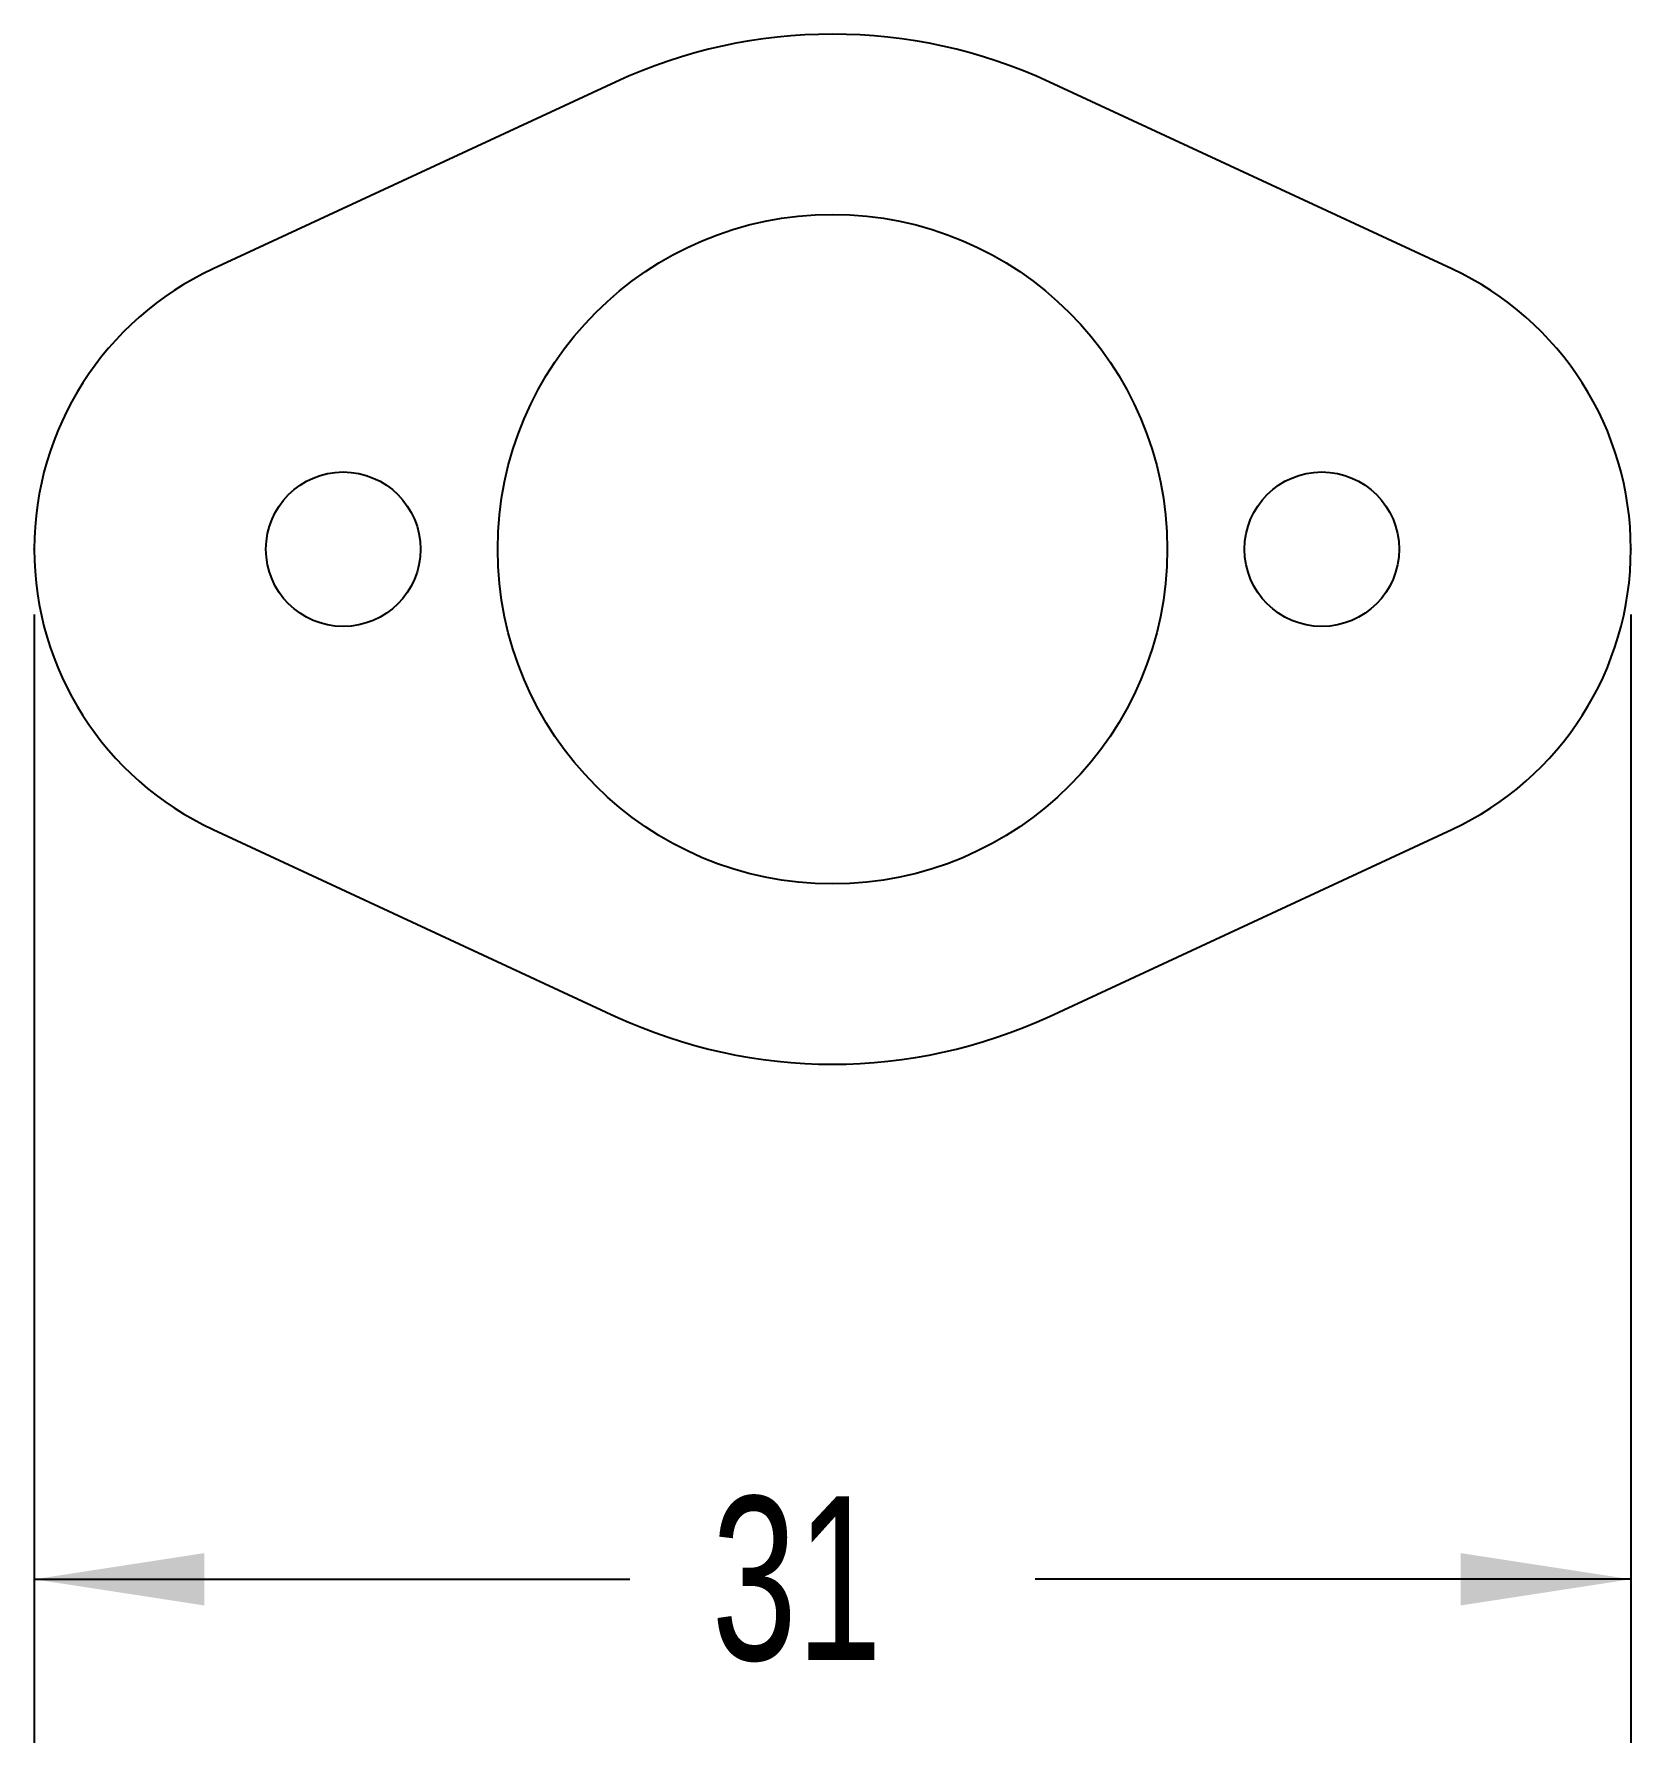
# Model space of a CAD drawing. Extents: x 102 to 133, y 100 to 133.1.
import ezdxf
from ezdxf.enums import TextEntityAlignment as Align

# ---------------------------------------------------------------- set-up
doc = ezdxf.new("R2010")
doc.units = 0
doc.header["$PDSIZE"] = -1
doc.layers.get('0').update_dxf_attribs({"linetype": 'CONTINUOUS'})
doc.dimstyles.new('SLDDIMSTYLE0', dxfattribs={"dimtxt": 3.175, "dimasz": 3.302, "dimexe": 0, "dimexo": 0.0625, "dimgap": 0.79375, "dimtad": 0, "dimtih": 1, "dimtoh": 1, "dimrnd": 1e-09, "dimzin": 12, "dimsah": 1, "dimcen": 0.09, "dimazin": 3, "dimtfac": 1, "dimtofl": 0, "dimtmove": 0, "dimatfit": 3})

# ---------------------------------------------------------------- blocks, each defined once
blk = doc.blocks.new('*D1')
at = {"color": 7, "linetype": 'CONTINUOUS'}
for p, q in [((101.952, 121.866), (101.952, 99.961)), ((132.952, 121.866), (132.952, 99.961)), ((101.952, 103.136), (113.519, 103.136)), ((132.952, 103.136), (121.384, 103.136))]:
    blk.add_line(p, q, dxfattribs=at)
for points in [[(101.952, 103.136), (105.254, 102.628), (105.254, 103.644)], [(132.952, 103.136), (129.65, 103.644), (129.65, 102.628)]]:
    blk.add_solid(points, dxfattribs=at)
at = {"color": 7, "linetype": 'CONTINUOUS', "width": 0.7}
blk.add_text('31', height=3.175, dxfattribs=at).set_placement((115.106, 100.616), align=Align.BOTTOM_LEFT)

msp = doc.modelspace()

# ---------------------------------------------------------------- linework, layer by layer
at = {"color": 7, "linetype": 'CONTINUOUS'}
for p, q in [((113.241, 132.206), (105.425, 128.578)), ((129.478, 128.578), (121.662, 132.206)), ((105.425, 117.694), (113.241, 114.065)), ((121.662, 114.065), (129.478, 117.694))]:
    msp.add_line(p, q, dxfattribs=at)
for centre, radius in [((117.452, 123.136), 6.5), ((107.952, 123.136), 1.5), ((126.952, 123.136), 1.5)]:
    msp.add_circle(centre, radius, dxfattribs=at)
for centre, radius, start, end in [((117.452, 123.136), 10, 65.0989, 114.9011), ((107.952, 123.136), 6, 114.9011, 245.0989), ((126.952, 123.136), 6, 294.9011, 65.0989), ((117.452, 123.136), 10, 245.0989, 294.9011)]:
    msp.add_arc(centre, radius, start, end, dxfattribs=at)
for p in [(101.952, 123.136), (132.952, 123.136)]:
    msp.add_point(p, dxfattribs=at)

# ---------------------------------------------------------------- dimensions: what is measured, and where the dimension line sits
dim = msp.add_linear_dim(base=(101.952, 103.136), p1=(132.952, 123.136), p2=(101.952, 123.136), dimstyle='SLDDIMSTYLE0', dxfattribs=at)
dim.commit()
dim.dimension.update_dxf_attribs({"geometry": '*D1', "text_midpoint": (117.452, 103.136), "dimtype": 160})

doc.saveas('drawing.dxf')
